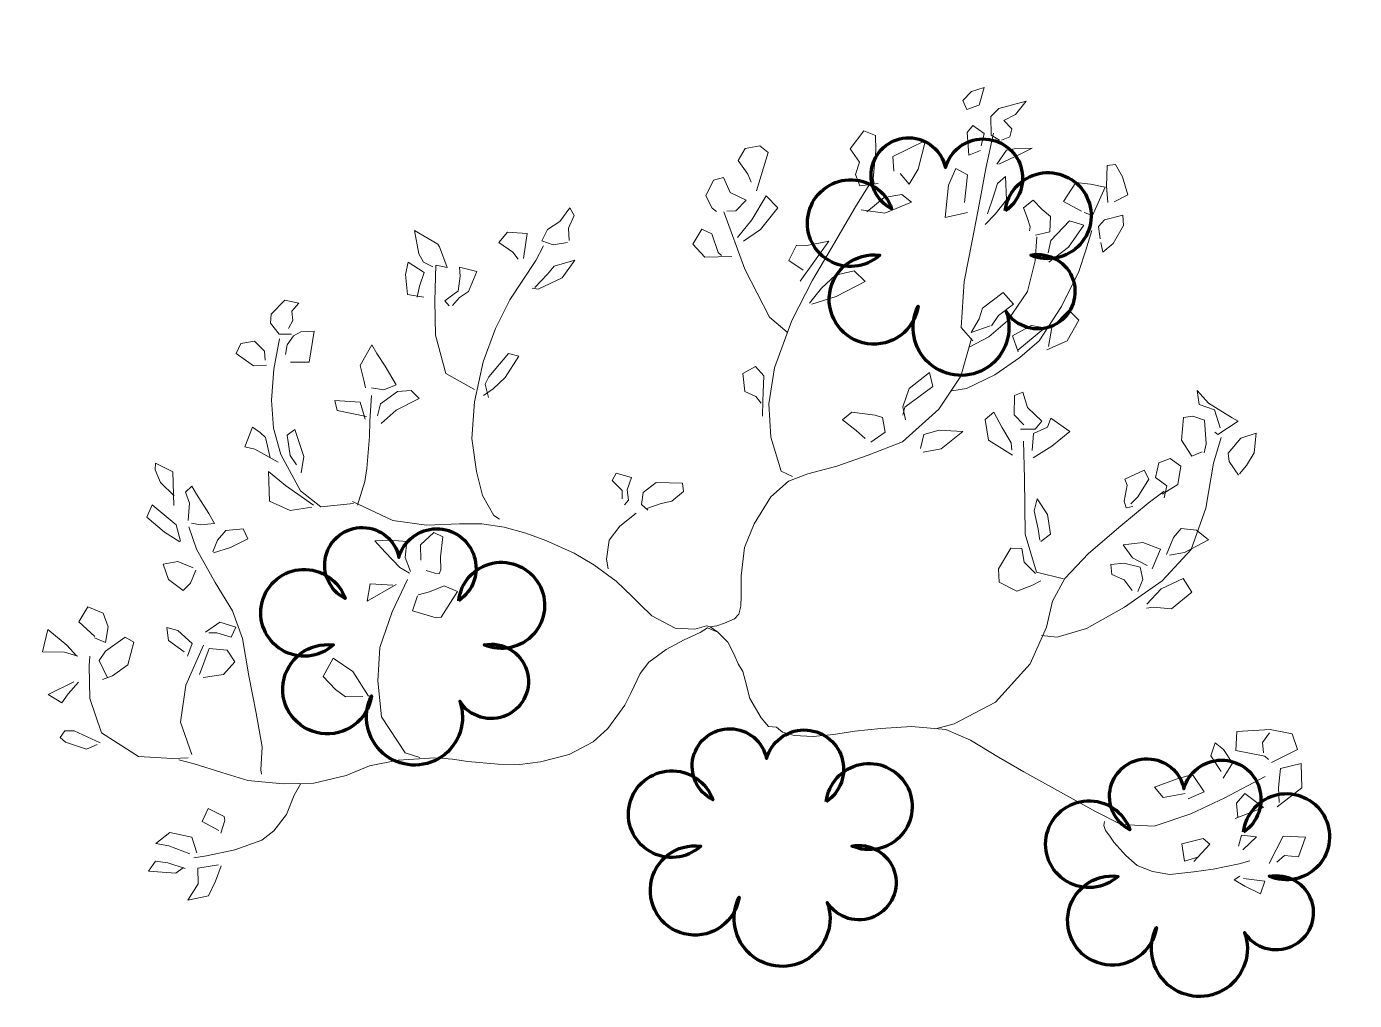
# Model space of a CAD drawing. Header units: millimetres. Extents: x 5637 to 6048, y 3385 to 3927.
# Drawn here: x 5951.039 to 5955.498, y 3814.701 to 3817.971 of the extents above; entities that cross this region are included whole.
import ezdxf

# ---------------------------------------------------------------- set-up
doc = ezdxf.new("R2010")
doc.units = ezdxf.units.MM
doc.layers.add('trees new', color=7, linetype='Continuous', lineweight=20)

# ---------------------------------------------------------------- blocks, each defined once
blk = doc.blocks.new('F1')
at = {"color": 92, "linetype": 'Continuous'}
for p, q in [((1.0966, 0.06059), (1.0816, 0.05624)), ((1.08994, 0.04796), (1.0966, 0.06059)), ((1.0816, 0.05624), (1.0771, 0.04506)), ((1.0771, 0.04506), (1.0736, 0.03326)), ((1.09077, 0.03616), (1.08994, 0.04796)), ((1.10161, 0.03657), (1.10711, 0.04113)), ((1.10711, 0.04113), (1.12744, 0.04092)), ((1.12744, 0.04092), (1.12278, 0.03326)), ((1.07577, 0.03264), (1.09077, 0.03616)), ((1.11344, 0.03388), (1.10027, 0.0372)), ((1.12278, 0.03326), (1.11344, 0.03388)), ((1.09227, 0.02498), (1.09694, 0.01339)), ((1.11361, 0.02105), (1.09761, 0.02602)), ((1.12344, 0.02001), (1.11361, 0.02105)), ((1.11361, 0.01111), (1.12344, 0.02001)), ((1.09694, 0.01339), (1.11361, 0.01111)), ((0.29578, -0.00773), (0.29845, 0.00179)), ((0.29845, 0.00179), (0.31045, -0.00297)), ((1.0756, 0.00904), (1.07327, -0.00049)), ((1.0901, 0.00117), (1.0771, 0.00717)), ((1.0861, -0.00877), (1.0901, 0.00117)), ((0.31178, -0.00877), (0.29578, -0.00773)), ((0.31045, -0.00297), (0.31878, -0.00711)), ((0.31878, -0.00711), (0.31478, -0.01022)), ((1.07327, -0.00049), (1.07393, -0.00359)), ((1.07393, -0.00359), (1.0861, -0.00877)), ((0.34979, -0.01871), (0.33879, -0.03258)), ((0.35679, -0.01871), (0.34629, -0.02243)), ((0.35946, -0.03133), (0.35679, -0.01871)), ((0.26777, -0.04251), (0.27194, -0.02761)), ((0.27194, -0.02761), (0.28261, -0.02781)), ((0.28261, -0.02781), (0.28778, -0.02243)), ((0.29361, -0.02119), (0.28444, -0.0421)), ((0.31378, -0.02989), (0.30428, -0.04044)), ((0.31562, -0.04086), (0.31712, -0.03258)), ((0.33879, -0.03258), (0.34396, -0.03651)), ((0.34396, -0.03651), (0.35946, -0.03133)), ((1.04822, -0.03692), (1.04882, -0.04024)), ((0.28444, -0.0421), (0.26777, -0.04251)), ((0.30428, -0.04044), (0.31562, -0.04086)), ((1.17962, -0.04666), (1.17212, -0.0508)), ((1.19562, -0.051), (1.17962, -0.04666)), ((0.32112, -0.05287), (0.30045, -0.0626)), ((0.32095, -0.06446), (0.31912, -0.0539)), ((0.93114, -0.05742), (0.94229, -0.06011)), ((1.16995, -0.05204), (1.18979, -0.0597)), ((1.18979, -0.0597), (1.19679, -0.05929)), ((1.19996, -0.05411), (1.19562, -0.051)), ((1.19679, -0.05929), (1.19996, -0.05411)), ((0.29044, -0.06363), (0.27311, -0.07916)), ((0.29028, -0.07813), (0.28911, -0.06715)), ((0.30045, -0.0626), (0.31512, -0.07212)), ((0.31512, -0.07212), (0.32095, -0.06446)), ((0.35696, -0.06508), (0.34546, -0.07109)), ((0.37579, -0.06487), (0.35963, -0.06902)), ((0.3828, -0.07212), (0.37579, -0.06487)), ((0.94229, -0.06011), (0.96181, -0.08558)), ((0.27311, -0.07916), (0.27477, -0.09717)), ((0.28978, -0.09241), (0.29028, -0.07813)), ((0.34546, -0.07109), (0.35512, -0.08351)), ((0.36629, -0.07957), (0.3828, -0.07212)), ((0.33212, -0.08227), (0.32595, -0.09386)), ((0.34246, -0.09842), (0.33395, -0.08724)), ((0.35512, -0.08351), (0.36629, -0.07957)), ((0.96181, -0.08558), (0.96619, -0.11229)), ((1.18896, -0.09634), (1.19612, -0.08703)), ((1.21096, -0.08558), (1.19262, -0.09634)), ((1.19612, -0.08703), (1.20046, -0.07999)), ((1.20046, -0.07999), (1.21096, -0.08558)), ((0.27477, -0.09717), (0.28978, -0.09241)), ((0.29678, -0.09655), (0.27811, -0.10732)), ((0.30211, -0.1009), (0.29928, -0.09862)), ((0.32595, -0.09386), (0.33312, -0.10359)), ((0.33979, -0.10815), (0.34246, -0.09842)), ((0.98958, -0.09862), (0.97658, -0.09987)), ((0.99742, -0.10359), (0.98958, -0.09862)), ((0.27811, -0.10732), (0.28294, -0.11871)), ((0.32395, -0.10359), (0.30211, -0.1009)), ((0.30328, -0.10318), (0.30445, -0.11084)), ((0.32412, -0.11767), (0.32395, -0.10359)), ((0.33312, -0.10359), (0.33979, -0.10815)), ((0.97258, -0.10028), (0.98542, -0.11788)), ((1.00725, -0.1127), (0.99742, -0.10359)), ((1.0966, -0.10587), (1.0816, -0.10918)), ((1.0936, -0.12782), (1.09927, -0.10794)), ((1.16412, -0.10256), (1.15312, -0.11167)), ((1.17129, -0.09945), (1.16412, -0.10256)), ((1.17479, -0.11332), (1.16795, -0.10131)), ((0.28294, -0.11871), (0.29961, -0.12098)), ((0.29961, -0.12098), (0.32412, -0.11767)), ((0.30445, -0.11084), (0.29978, -0.11829)), ((0.96619, -0.11229), (0.96659, -0.13713)), ((0.98542, -0.11788), (1.00075, -0.12678)), ((1.00075, -0.12678), (1.00725, -0.1127)), ((1.0816, -0.10918), (1.07377, -0.11912)), ((1.15312, -0.11167), (1.14978, -0.12885)), ((1.17062, -0.12057), (1.17479, -0.11332)), ((1.20096, -0.11788), (1.19079, -0.1156)), ((1.19196, -0.11581), (1.19963, -0.12305)), ((1.2173, -0.11705), (1.20096, -0.11788)), ((1.21446, -0.13382), (1.2173, -0.11705)), ((1.07377, -0.11912), (1.07994, -0.1274)), ((1.07994, -0.1274), (1.0936, -0.12782)), ((1.10927, -0.12098), (1.10644, -0.13071)), ((1.12411, -0.13175), (1.11194, -0.12409)), ((1.15662, -0.13196), (1.17062, -0.12057)), ((1.17095, -0.12719), (1.16979, -0.13879)), ((1.17946, -0.13009), (1.17095, -0.12719)), ((1.19963, -0.12305), (1.21446, -0.13382)), ((0.96659, -0.13713), (0.95902, -0.16446)), ((1.07477, -0.145), (1.07777, -0.13734)), ((1.07777, -0.13734), (1.0886, -0.13982)), ((1.10644, -0.13071), (1.11778, -0.13962)), ((1.12611, -0.14127), (1.12411, -0.13175)), ((1.14978, -0.12885), (1.15662, -0.13196)), ((1.19179, -0.14107), (1.17929, -0.13113)), ((1.08677, -0.1479), (1.07477, -0.145)), ((1.09694, -0.13982), (1.08677, -0.1479)), ((1.0886, -0.13982), (1.09444, -0.13962)), ((1.11778, -0.13962), (1.12611, -0.14127)), ((1.16979, -0.13879), (1.17412, -0.14873)), ((1.18579, -0.15266), (1.19179, -0.14107)), ((1.17412, -0.14873), (1.18579, -0.15266)), ((0.9224, -0.16281), (0.91157, -0.18268)), ((0.92607, -0.16198), (0.9224, -0.16281)), ((0.94391, -0.16612), (0.92607, -0.16198)), ((0.94107, -0.1775), (0.94391, -0.16612)), ((0.95902, -0.16446), (0.94926, -0.18931)), ((0.93224, -0.18123), (0.94057, -0.17833)), ((0.95741, -0.18496), (0.97825, -0.17109)), ((0.97825, -0.17109), (0.97691, -0.18413)), ((1.10727, -0.18537), (1.11061, -0.17543)), ((1.11061, -0.17543), (1.11578, -0.16964)), ((1.11578, -0.16964), (1.12728, -0.17709)), ((1.12728, -0.17709), (1.13195, -0.18827)), ((0.91157, -0.18268), (0.92157, -0.1862)), ((0.92157, -0.1862), (0.93224, -0.18123)), ((0.97691, -0.18413), (0.95991, -0.18413)), ((1.12111, -0.19096), (1.10944, -0.18703)), ((0.92607, -0.1951), (0.92507, -0.198)), ((0.92507, -0.198), (0.9259, -0.20773)), ((0.92924, -0.19531), (0.92607, -0.1951)), ((0.93591, -0.19676), (0.92924, -0.19531)), ((0.94758, -0.19531), (0.95208, -0.20545)), ((0.95558, -0.19779), (0.94824, -0.19407)), ((0.96725, -0.20835), (0.95558, -0.19779)), ((1.13195, -0.18827), (1.12111, -0.19096)), ((0.36479, -0.21912), (0.37913, -0.20587)), ((0.37913, -0.20587), (0.3928, -0.20608)), ((0.39763, -0.20794), (0.3878, -0.22015)), ((0.3928, -0.20608), (0.3978, -0.20504)), ((0.9259, -0.20773), (0.92507, -0.22264)), ((0.94141, -0.2156), (0.94024, -0.20421)), ((0.95208, -0.20545), (0.95174, -0.21746)), ((1.08277, -0.20421), (1.0701, -0.21146)), ((1.0951, -0.19924), (1.08277, -0.20421)), ((1.09277, -0.20897), (1.09561, -0.20007)), ((1.12028, -0.20628), (1.12428, -0.21829)), ((1.13261, -0.21208), (1.12061, -0.20566)), ((0.40497, -0.21705), (0.40197, -0.22616)), ((0.4158, -0.22492), (0.4093, -0.21746)), ((0.47782, -0.22015), (0.48432, -0.21622)), ((0.48432, -0.21622), (0.49499, -0.21125)), ((0.49499, -0.21125), (0.50865, -0.21705)), ((0.50865, -0.21705), (0.50982, -0.22678)), ((0.93207, -0.22554), (0.94141, -0.2156)), ((0.95174, -0.21746), (0.96408, -0.21767)), ((0.96408, -0.21767), (0.97558, -0.21643)), ((0.97558, -0.21643), (0.96725, -0.20835)), ((1.0701, -0.21146), (1.07427, -0.21871)), ((1.07427, -0.21871), (1.08694, -0.21643)), ((1.08694, -0.21643), (1.09277, -0.20897)), ((1.14645, -0.22243), (1.13261, -0.21208)), ((0.37196, -0.22906), (0.36479, -0.21912)), ((0.3878, -0.22015), (0.37196, -0.22906)), ((0.40197, -0.22616), (0.40447, -0.23527)), ((0.4253, -0.22823), (0.4158, -0.22492)), ((0.49115, -0.23299), (0.48198, -0.22533)), ((0.50982, -0.22678), (0.50165, -0.24293)), ((0.92507, -0.22264), (0.93207, -0.22554)), ((1.10627, -0.21953), (1.09577, -0.22119)), ((1.09577, -0.22119), (1.10044, -0.22823)), ((1.11294, -0.22015), (1.10627, -0.21953)), ((1.11544, -0.23506), (1.11561, -0.22202)), ((1.12428, -0.21829), (1.14311, -0.23196)), ((1.14311, -0.23196), (1.14645, -0.22243)), ((0.39547, -0.23465), (0.39013, -0.24976)), ((0.41064, -0.24189), (0.3993, -0.23693)), ((0.40447, -0.23527), (0.4168, -0.23734)), ((0.4168, -0.23734), (0.42631, -0.23568)), ((0.42631, -0.23568), (0.4253, -0.22823)), ((0.49348, -0.24314), (0.49115, -0.23299)), ((1.02409, -0.23817), (1.04009, -0.23465)), ((1.04009, -0.23465), (1.0561, -0.24065)), ((1.10044, -0.22823), (1.11061, -0.2421)), ((1.11894, -0.24293), (1.11544, -0.23506)), ((1.12711, -0.23258), (1.12945, -0.25763)), ((0.38313, -0.24562), (0.37213, -0.24831)), ((0.38113, -0.25908), (0.38546, -0.24603)), ((0.4183, -0.251), (0.41064, -0.24189)), ((0.50165, -0.24293), (0.49348, -0.24314)), ((0.88396, -0.23879), (0.88814, -0.24127)), ((1.01756, -0.23879), (1.03348, -0.24976)), ((1.0561, -0.24065), (1.05826, -0.2626)), ((1.11061, -0.2421), (1.11461, -0.24769)), ((1.11461, -0.24769), (1.11894, -0.24293)), ((1.13811, -0.24893), (1.12728, -0.23962)), ((0.37213, -0.24831), (0.35496, -0.25908)), ((0.39013, -0.24976), (0.40363, -0.25369)), ((0.40363, -0.25369), (0.4183, -0.251)), ((0.47965, -0.24935), (0.47298, -0.25514)), ((0.47298, -0.25514), (0.47598, -0.26984)), ((0.48232, -0.25846), (0.48048, -0.25038)), ((0.76437, -0.25846), (0.77471, -0.25411)), ((0.77387, -0.25287), (0.77887, -0.2568)), ((0.77887, -0.2568), (0.77821, -0.26591)), ((0.79154, -0.25556), (0.78871, -0.25929)), ((1.05826, -0.2626), (1.04493, -0.25307)), ((1.14261, -0.25825), (1.13811, -0.24893)), ((0.35496, -0.25908), (0.36429, -0.2655)), ((0.36429, -0.2655), (0.37596, -0.26612)), ((0.37596, -0.26612), (0.38113, -0.25908)), ((0.48632, -0.27191), (0.48232, -0.25846)), ((0.74837, -0.2686), (0.75637, -0.26073)), ((0.75637, -0.26073), (0.76437, -0.25846)), ((0.77821, -0.26591), (0.76904, -0.27378)), ((0.79038, -0.26695), (0.78771, -0.27647)), ((0.78871, -0.25929), (0.79038, -0.26695)), ((0.79388, -0.26612), (0.79355, -0.26011)), ((0.80188, -0.27316), (0.79388, -0.26612)), ((1.12945, -0.25763), (1.14278, -0.26322)), ((1.14278, -0.26322), (1.14261, -0.25825)), ((0.47598, -0.26984), (0.48448, -0.28102)), ((0.48448, -0.28102), (0.48632, -0.27191)), ((0.74937, -0.27461), (0.74837, -0.2686)), ((0.76904, -0.27378), (0.74937, -0.27461)), ((0.78771, -0.27647), (0.79938, -0.27895)), ((0.79938, -0.27895), (0.80188, -0.27316)), ((1.03259, -0.27564), (1.04076, -0.2951)), ((1.04293, -0.27564), (1.03759, -0.26902)), ((1.04626, -0.29055), (1.04293, -0.27564)), ((1.05143, -0.27005), (1.0696, -0.27854)), ((1.0621, -0.28765), (1.0576, -0.27274)), ((0.40963, -0.28744), (0.41464, -0.28185)), ((0.41297, -0.27999), (0.41797, -0.27875)), ((0.41797, -0.27875), (0.4198, -0.28351)), ((0.4198, -0.28351), (0.4183, -0.29572)), ((1.0696, -0.27854), (1.0771, -0.27978)), ((1.0771, -0.27978), (1.07243, -0.29469)), ((0.3918, -0.29055), (0.38063, -0.29862)), ((0.3888, -0.29697), (0.39013, -0.28806)), ((0.39747, -0.30276), (0.3888, -0.29697)), ((0.40247, -0.30111), (0.40963, -0.28744)), ((0.4183, -0.29572), (0.4203, -0.29986)), ((1.04076, -0.2951), (1.04626, -0.29055)), ((1.06627, -0.29117), (1.0621, -0.28765)), ((1.07243, -0.29469), (1.06627, -0.29117)), ((0.38063, -0.29862), (0.3793, -0.31249)), ((0.3958, -0.31374), (0.39747, -0.30276)), ((0.4063, -0.30753), (0.40247, -0.30111)), ((0.4203, -0.29986), (0.4063, -0.30753)), ((0.97675, -0.30401), (0.96625, -0.31456)), ((0.98892, -0.30649), (0.99342, -0.31891)), ((0.32545, -0.32616), (0.33045, -0.31622)), ((0.33045, -0.31622), (0.33512, -0.3096)), ((0.33595, -0.30856), (0.34362, -0.31829)), ((0.3793, -0.31249), (0.38763, -0.31767)), ((0.38763, -0.31767), (0.3958, -0.31374)), ((0.48965, -0.31125), (0.47631, -0.32078)), ((0.49048, -0.32926), (0.49082, -0.31664)), ((0.50515, -0.31208), (0.52382, -0.32202)), ((0.50665, -0.32119), (0.50599, -0.31581)), ((0.55866, -0.31332), (0.54333, -0.3274)), ((0.57183, -0.31001), (0.55866, -0.31332)), ((0.57217, -0.32305), (0.574, -0.31249)), ((0.61117, -0.31477), (0.60117, -0.32285)), ((0.96625, -0.31456), (0.94974, -0.3245)), ((0.97825, -0.31871), (0.97992, -0.30939)), ((1.01025, -0.31146), (0.98792, -0.30835)), ((1.01242, -0.31871), (1.01025, -0.31146)), ((0.32478, -0.34086), (0.32545, -0.32616)), ((0.34479, -0.3245), (0.33595, -0.3363)), ((0.34362, -0.31829), (0.34479, -0.3245)), ((0.36163, -0.3303), (0.36263, -0.32347)), ((0.36413, -0.3243), (0.37146, -0.32057)), ((0.37146, -0.32057), (0.37996, -0.33175)), ((0.47631, -0.32078), (0.46365, -0.33278)), ((0.51449, -0.33258), (0.50665, -0.32119)), ((0.52382, -0.32202), (0.52733, -0.33734)), ((0.561, -0.32719), (0.57217, -0.32305)), ((0.60117, -0.32285), (0.60384, -0.33361)), ((0.62284, -0.32264), (0.61568, -0.31726)), ((0.63351, -0.32989), (0.62284, -0.32264)), ((0.94974, -0.3245), (0.95608, -0.33009)), ((0.96625, -0.32864), (0.97825, -0.31871)), ((0.99342, -0.31891), (1.01242, -0.31871)), ((0.33595, -0.3363), (0.32478, -0.34086)), ((0.36396, -0.3479), (0.36163, -0.3303)), ((0.37996, -0.33175), (0.37963, -0.34893)), ((0.46365, -0.33278), (0.47848, -0.34169)), ((0.47848, -0.34169), (0.48048, -0.33465)), ((0.48048, -0.33465), (0.49048, -0.32926)), ((0.48948, -0.33278), (0.48498, -0.339)), ((0.50049, -0.33196), (0.48948, -0.33278)), ((0.50582, -0.34231), (0.49815, -0.33527)), ((0.52132, -0.34334), (0.51449, -0.33258)), ((0.54333, -0.3274), (0.561, -0.32719)), ((0.58667, -0.33299), (0.58917, -0.34252)), ((0.58767, -0.34252), (0.58884, -0.33651)), ((0.60384, -0.33361), (0.60951, -0.33506)), ((0.60951, -0.33506), (0.62684, -0.3361)), ((0.62684, -0.3361), (0.63351, -0.32989)), ((0.69319, -0.32864), (0.69386, -0.34003)), ((0.88673, -0.34438), (0.89523, -0.33548)), ((0.89523, -0.33548), (0.90207, -0.32989)), ((0.89807, -0.32885), (0.9014, -0.33837)), ((0.95608, -0.33009), (0.96625, -0.32864)), ((0.97658, -0.32926), (0.96758, -0.33361)), ((0.96758, -0.33361), (0.97675, -0.34686)), ((0.98575, -0.33009), (0.97658, -0.32926)), ((0.99192, -0.33548), (0.99008, -0.32968)), ((0.99542, -0.34604), (0.99192, -0.33548)), ((0.35329, -0.33796), (0.33879, -0.34893)), ((0.35712, -0.35597), (0.35179, -0.34293)), ((0.35562, -0.33941), (0.35329, -0.33796)), ((0.48498, -0.339), (0.49632, -0.34831)), ((0.50665, -0.35659), (0.50582, -0.34231)), ((0.52733, -0.33734), (0.52132, -0.34334)), ((0.568, -0.35929), (0.58767, -0.34252)), ((0.58917, -0.34252), (0.58534, -0.35659)), ((0.69386, -0.34003), (0.69419, -0.35866)), ((0.69919, -0.34293), (0.69486, -0.33817)), ((0.70753, -0.34604), (0.69919, -0.34293)), ((0.71003, -0.35929), (0.70753, -0.34604)), ((0.87773, -0.36094), (0.88673, -0.34438)), ((0.8989, -0.34417), (0.8854, -0.3626)), ((0.9014, -0.33837), (0.8989, -0.34417)), ((0.98758, -0.36218), (0.99542, -0.34604)), ((1.03343, -0.34604), (1.03126, -0.36943)), ((1.04726, -0.345), (1.03343, -0.34604)), ((1.0651, -0.34169), (1.0746, -0.34044)), ((1.06727, -0.35204), (1.06627, -0.34521)), ((1.0746, -0.34044), (1.08827, -0.34873)), ((0.33879, -0.34893), (0.34346, -0.351)), ((0.34346, -0.351), (0.36179, -0.36073)), ((0.36863, -0.35929), (0.35712, -0.35597)), ((0.37296, -0.35018), (0.36396, -0.3479)), ((0.37963, -0.34893), (0.37296, -0.35018)), ((0.49632, -0.34831), (0.50065, -0.35949)), ((0.50065, -0.35949), (0.50665, -0.35659)), ((0.58534, -0.35659), (0.571, -0.36943)), ((0.97675, -0.34686), (0.98342, -0.35597)), ((0.98342, -0.35597), (0.98758, -0.36218)), ((1.05076, -0.35784), (1.05143, -0.35059)), ((1.0751, -0.35887), (1.06727, -0.35204)), ((1.08527, -0.35639), (1.0751, -0.35887)), ((1.08827, -0.34873), (1.08527, -0.35639)), ((0.36179, -0.36073), (0.37079, -0.36964)), ((0.37079, -0.36964), (0.36863, -0.35929)), ((0.571, -0.36943), (0.568, -0.35929)), ((0.69419, -0.35866), (0.70086, -0.36529)), ((0.70086, -0.36529), (0.71003, -0.35929)), ((0.8854, -0.3626), (0.87773, -0.36094)), ((1.04109, -0.36819), (1.04643, -0.36488)), ((1.04643, -0.36488), (1.05076, -0.35784)), ((1.04793, -0.36591), (1.0571, -0.36529)), ((1.0571, -0.36529), (1.0641, -0.37316)), ((1.03126, -0.36943), (1.04109, -0.36819)), ((1.04776, -0.37626), (1.05043, -0.37005)), ((1.04893, -0.38309), (1.04776, -0.37626)), ((1.0641, -0.37316), (1.0641, -0.37978)), ((1.04409, -0.38951), (1.04893, -0.38309)), ((1.0641, -0.37978), (1.0546, -0.39096)), ((0.48482, -0.39241), (0.47015, -0.40007)), ((0.48232, -0.40918), (0.48382, -0.3949)), ((0.50632, -0.39055), (0.48748, -0.40856)), ((0.51116, -0.4009), (0.50615, -0.38931)), ((0.92474, -0.40173), (0.92957, -0.39552)), ((0.93207, -0.3951), (0.93541, -0.39862)), ((1.0546, -0.39096), (1.04409, -0.38951)), ((0.47015, -0.40007), (0.46248, -0.41601)), ((0.49782, -0.4096), (0.51116, -0.4009)), ((0.52833, -0.40732), (0.54199, -0.40152)), ((0.54199, -0.40152), (0.53683, -0.41187)), ((0.9184, -0.4067), (0.92474, -0.40173)), ((0.9279, -0.40504), (0.92607, -0.40628)), ((0.93541, -0.39862), (0.9279, -0.40504)), ((0.95141, -0.40028), (0.96358, -0.40131)), ((0.95524, -0.40815), (0.95641, -0.39987)), ((0.96358, -0.40131), (0.96625, -0.41622)), ((0.46248, -0.41601), (0.47048, -0.42305)), ((0.47048, -0.42305), (0.48232, -0.40918)), ((0.48748, -0.40856), (0.49782, -0.4096)), ((0.51199, -0.42471), (0.52249, -0.41539)), ((0.52249, -0.41539), (0.52733, -0.40732)), ((0.53683, -0.41187), (0.53483, -0.42015)), ((0.66219, -0.41436), (0.64435, -0.4214)), ((0.65568, -0.42699), (0.66385, -0.41498)), ((0.84922, -0.4216), (0.86656, -0.41187)), ((0.86906, -0.41291), (0.86039, -0.42347)), ((0.86656, -0.41187), (0.87106, -0.41229)), ((0.91307, -0.42202), (0.9184, -0.4067)), ((0.92607, -0.40628), (0.9254, -0.41767)), ((0.95224, -0.4185), (0.95524, -0.40815)), ((0.52016, -0.43278), (0.51199, -0.42471)), ((0.53483, -0.42015), (0.52016, -0.43278)), ((0.64435, -0.4214), (0.62351, -0.43403)), ((0.84072, -0.43527), (0.84922, -0.4216)), ((0.86039, -0.42347), (0.85589, -0.42989)), ((0.9264, -0.4243), (0.91307, -0.42202)), ((0.9254, -0.41767), (0.9264, -0.4243)), ((0.93541, -0.42347), (0.94224, -0.43837)), ((0.94374, -0.42471), (0.93541, -0.42347)), ((0.95324, -0.42616), (0.94607, -0.42326)), ((0.96475, -0.42533), (0.95224, -0.4185)), ((0.96625, -0.41622), (0.96475, -0.42533)), ((0.62351, -0.43403), (0.63218, -0.44148)), ((0.64602, -0.43713), (0.65568, -0.42699)), ((0.67185, -0.43092), (0.65252, -0.46218)), ((0.85589, -0.42989), (0.84072, -0.43527)), ((0.87906, -0.43403), (0.87773, -0.45287)), ((0.88723, -0.43817), (0.88306, -0.4332)), ((0.95724, -0.43216), (0.95324, -0.42616)), ((0.96174, -0.44935), (0.95724, -0.43216)), ((0.63218, -0.44148), (0.64602, -0.43713)), ((0.68152, -0.44583), (0.67035, -0.43941)), ((0.67652, -0.45763), (0.68152, -0.44583)), ((0.72403, -0.44583), (0.74404, -0.44396)), ((0.74404, -0.44396), (0.7537, -0.45307)), ((0.84705, -0.4481), (0.85756, -0.44562)), ((0.85756, -0.44562), (0.86639, -0.4481)), ((0.89823, -0.44459), (0.88723, -0.43817)), ((0.89223, -0.45287), (0.89823, -0.44459)), ((0.94224, -0.43837), (0.94357, -0.44024)), ((0.94357, -0.44024), (0.96174, -0.44935)), ((0.73437, -0.44831), (0.73187, -0.44604)), ((0.74003, -0.46177), (0.73437, -0.44831)), ((0.7537, -0.45307), (0.74787, -0.46488)), ((0.84722, -0.45887), (0.84606, -0.44976)), ((0.86639, -0.4481), (0.86273, -0.4568)), ((0.87773, -0.45287), (0.89223, -0.45287)), ((0.48782, -0.45763), (0.47381, -0.46984)), ((0.48748, -0.47399), (0.48865, -0.46446)), ((0.65252, -0.46218), (0.66869, -0.45784)), ((0.66869, -0.45784), (0.67652, -0.45763)), ((0.7162, -0.45804), (0.70403, -0.46757)), ((0.71103, -0.47419), (0.7207, -0.46032)), ((0.74787, -0.46488), (0.74003, -0.46177)), ((0.84355, -0.4686), (0.84722, -0.45887)), ((0.85389, -0.46322), (0.84705, -0.47399)), ((0.86273, -0.4568), (0.85389, -0.46322)), ((0.44081, -0.47481), (0.43414, -0.48868)), ((0.44798, -0.46777), (0.44081, -0.47481)), ((0.45014, -0.47481), (0.44798, -0.46777)), ((0.47381, -0.46984), (0.46365, -0.48703)), ((0.47448, -0.48951), (0.48748, -0.47399)), ((0.70403, -0.46757), (0.69219, -0.48454)), ((0.70153, -0.49283), (0.71103, -0.47419)), ((0.84705, -0.47399), (0.84355, -0.4686)), ((0.45248, -0.48661), (0.45081, -0.47771)), ((0.49899, -0.47709), (0.48848, -0.4804)), ((0.48848, -0.4804), (0.48882, -0.49179)), ((0.50349, -0.4831), (0.50382, -0.47999)), ((0.50615, -0.48993), (0.50349, -0.4831)), ((0.53699, -0.48247), (0.53016, -0.49076)), ((0.69219, -0.48454), (0.70153, -0.49283)), ((0.72336, -0.4802), (0.7162, -0.48848)), ((0.7302, -0.47937), (0.72336, -0.4802)), ((0.7412, -0.48082), (0.73787, -0.47854)), ((0.74637, -0.48972), (0.7412, -0.48082)), ((0.43414, -0.48868), (0.43497, -0.49635)), ((0.43497, -0.49635), (0.44848, -0.492)), ((0.44848, -0.492), (0.45248, -0.48661)), ((0.45764, -0.49448), (0.44964, -0.51622)), ((0.46398, -0.49635), (0.45764, -0.49448)), ((0.46365, -0.48703), (0.47448, -0.48951)), ((0.48882, -0.49179), (0.49549, -0.49655)), ((0.50932, -0.49676), (0.50615, -0.48993)), ((0.53016, -0.49076), (0.52249, -0.50194)), ((0.53249, -0.50318), (0.53583, -0.49055)), ((0.55083, -0.49055), (0.56733, -0.48579)), ((0.56733, -0.48579), (0.56633, -0.51001)), ((0.61234, -0.48599), (0.59317, -0.49552)), ((0.63018, -0.48724), (0.61234, -0.48599)), ((0.61368, -0.49759), (0.62584, -0.48599)), ((0.7162, -0.48848), (0.72853, -0.49345)), ((0.72853, -0.49345), (0.7342, -0.50421)), ((0.74153, -0.50194), (0.74637, -0.48972)), ((0.44864, -0.51705), (0.44681, -0.50504)), ((0.47982, -0.50359), (0.46598, -0.49738)), ((0.47181, -0.51829), (0.47982, -0.50359)), ((0.49549, -0.49655), (0.50265, -0.50297)), ((0.50265, -0.50297), (0.50932, -0.49676)), ((0.52249, -0.50194), (0.52432, -0.51912)), ((0.52999, -0.51374), (0.53249, -0.50318)), ((0.55283, -0.5185), (0.55366, -0.4978)), ((0.59317, -0.49552), (0.60067, -0.50069)), ((0.60067, -0.50069), (0.61368, -0.49759)), ((0.61884, -0.50753), (0.63235, -0.50504)), ((0.63235, -0.50504), (0.63618, -0.51311)), ((0.70903, -0.49614), (0.70236, -0.52512)), ((0.71636, -0.50794), (0.71353, -0.50214)), ((0.7342, -0.50421), (0.74153, -0.50194)), ((0.44214, -0.50587), (0.43231, -0.51187)), ((0.43231, -0.51187), (0.43714, -0.52492)), ((0.52432, -0.51912), (0.52999, -0.51374)), ((0.56633, -0.51001), (0.56166, -0.52264)), ((0.58984, -0.52036), (0.59567, -0.50877)), ((0.59567, -0.50877), (0.60284, -0.51622)), ((0.62268, -0.51105), (0.62168, -0.50732)), ((0.62218, -0.53196), (0.62268, -0.51105)), ((0.63618, -0.51311), (0.63368, -0.52264)), ((0.7242, -0.51767), (0.71636, -0.50794)), ((0.43714, -0.52492), (0.44298, -0.53361)), ((0.44931, -0.53258), (0.44864, -0.51705)), ((0.44964, -0.51622), (0.46065, -0.51788)), ((0.46065, -0.51788), (0.47181, -0.51829)), ((0.56166, -0.52264), (0.55283, -0.5185)), ((0.58567, -0.5421), (0.58984, -0.52036)), ((0.60767, -0.51767), (0.60934, -0.52844)), ((0.63368, -0.52264), (0.64151, -0.53196)), ((0.70236, -0.52512), (0.70869, -0.52968)), ((0.7197, -0.52699), (0.7242, -0.51767)), ((0.44298, -0.53361), (0.44931, -0.53258)), ((0.52999, -0.52802), (0.51449, -0.53651)), ((0.52499, -0.53879), (0.53133, -0.52802)), ((0.55266, -0.5332), (0.54433, -0.53734)), ((0.55516, -0.55017), (0.55266, -0.5332)), ((0.60934, -0.52844), (0.58567, -0.5421)), ((0.62318, -0.54334), (0.62218, -0.53196)), ((0.64151, -0.53196), (0.63201, -0.54603)), ((0.70869, -0.52968), (0.7197, -0.52699)), ((0.51449, -0.53651), (0.50582, -0.54169)), ((0.50582, -0.54169), (0.51916, -0.54024)), ((0.51916, -0.54024), (0.52499, -0.53879)), ((0.544, -0.54086), (0.54233, -0.55017)), ((0.63201, -0.54603), (0.62318, -0.54334)), ((0.52316, -0.54893), (0.52216, -0.55494)), ((0.52916, -0.54603), (0.52316, -0.54893)), ((0.53716, -0.54935), (0.53066, -0.54603)), ((0.53833, -0.56322), (0.53716, -0.54935)), ((0.54233, -0.55017), (0.55116, -0.55556)), ((0.55116, -0.55556), (0.55516, -0.55017)), ((0.52833, -0.56094), (0.52016, -0.56591)), ((0.52216, -0.55494), (0.52833, -0.56094)), ((0.53266, -0.56964), (0.53833, -0.56322)), ((0.52016, -0.56591), (0.51266, -0.57647)), ((0.51266, -0.57647), (0.53266, -0.56964)), ((0.54766, -0.57109), (0.54466, -0.58454)), ((0.5565, -0.56715), (0.54783, -0.57088)), ((0.55383, -0.58082), (0.56, -0.57378)), ((0.56, -0.57378), (0.5565, -0.56715)), ((0.54466, -0.58454), (0.55383, -0.58082))]:
    blk.add_line(p, q, dxfattribs=at)
at = {"color": 33, "linetype": 'Continuous'}
for p, q in [((1.04882, -0.04024), (1.04921, -0.05742)), ((1.04921, -0.05742), (1.05519, -0.08206)), ((1.05519, -0.08206), (1.06255, -0.10939)), ((0.54866, -0.10463), (0.53512, -0.10918)), ((0.53512, -0.10918), (0.50526, -0.1274)), ((1.06255, -0.10939), (1.06912, -0.13692)), ((0.50526, -0.1274), (0.48156, -0.15763)), ((1.06912, -0.13692), (1.07808, -0.15701)), ((0.48156, -0.15763), (0.47121, -0.18579)), ((1.07808, -0.15701), (1.09242, -0.1773)), ((1.09242, -0.1773), (1.10795, -0.20111)), ((0.44135, -0.18682), (0.41407, -0.20463)), ((0.46285, -0.17895), (0.44135, -0.18682)), ((0.4746, -0.17937), (0.46285, -0.17895)), ((0.47121, -0.18579), (0.46803, -0.20545)), ((0.41407, -0.20463), (0.38739, -0.22616)), ((0.46803, -0.20545), (0.45986, -0.22305)), ((0.80038, -0.20711), (0.80205, -0.21436)), ((1.10795, -0.20111), (1.11472, -0.21746)), ((0.80205, -0.21436), (0.80121, -0.22864)), ((0.38739, -0.22616), (0.36728, -0.251)), ((0.45986, -0.22305), (0.44354, -0.24272)), ((0.80121, -0.22864), (0.79388, -0.23962)), ((0.44354, -0.24272), (0.42104, -0.26508)), ((0.79388, -0.23962), (0.78238, -0.25018)), ((0.88814, -0.24127), (0.89769, -0.25556)), ((0.99327, -0.24314), (1.01756, -0.23879)), ((1.04493, -0.25307), (1.02292, -0.23982)), ((0.36728, -0.251), (0.35852, -0.28247)), ((0.89769, -0.25556), (0.90327, -0.27295)), ((1.03348, -0.24976), (1.05001, -0.27585)), ((0.42104, -0.26508), (0.40172, -0.2833)), ((1.03393, -0.26322), (1.03259, -0.27564)), ((0.90327, -0.27295), (0.90845, -0.29738)), ((1.05001, -0.27585), (1.05678, -0.2951)), ((0.35852, -0.28247), (0.35513, -0.31622)), ((0.40172, -0.2833), (0.39038, -0.29303)), ((0.66773, -0.28516), (0.67649, -0.28868)), ((0.67649, -0.28868), (0.68585, -0.31332)), ((1.05678, -0.2951), (1.05957, -0.31581)), ((0.90845, -0.29738), (0.90825, -0.32492)), ((0.35513, -0.31622), (0.35075, -0.33568)), ((0.68585, -0.31332), (0.68903, -0.33817)), ((1.05957, -0.31581), (1.05937, -0.339)), ((0.90825, -0.32492), (0.90387, -0.35514)), ((0.68903, -0.33817), (0.68664, -0.36529)), ((1.05937, -0.339), (1.05678, -0.36198)), ((0.90387, -0.35514), (0.8963, -0.3804)), ((0.54269, -0.35949), (0.52238, -0.37109)), ((0.55364, -0.35701), (0.54269, -0.35949)), ((0.68664, -0.36529), (0.67609, -0.40131)), ((0.52238, -0.37109), (0.50466, -0.38517)), ((0.50466, -0.38517), (0.49092, -0.39862)), ((0.8963, -0.3804), (0.88714, -0.40256)), ((0.5403, -0.39531), (0.54986, -0.40463)), ((0.49092, -0.39862), (0.47619, -0.42533)), ((0.54986, -0.40463), (0.54986, -0.439)), ((0.67609, -0.40131), (0.66275, -0.43237)), ((0.88714, -0.40256), (0.86982, -0.4332)), ((0.47619, -0.42533), (0.46504, -0.45225)), ((0.66275, -0.43237), (0.65061, -0.4568)), ((0.86982, -0.4332), (0.86484, -0.44438)), ((0.54986, -0.439), (0.54588, -0.46964)), ((0.46504, -0.45225), (0.46086, -0.4684)), ((0.65061, -0.4568), (0.63448, -0.4891)), ((0.46086, -0.4684), (0.45727, -0.4833)), ((0.54588, -0.46964), (0.54249, -0.49842)), ((0.63448, -0.4891), (0.62552, -0.50608)), ((0.54249, -0.49842), (0.5395, -0.5243)), ((0.5395, -0.5243), (0.53552, -0.5508))]:
    blk.add_line(p, q, dxfattribs=at)
for points in [[(1.01855, -0.03154), (1.02293, -0.02285), (1.02751, -0.00815), (1.03607, 0.00469), (1.04463, 0.01214), (1.06415, 0.02063), (1.08505, 0.02664), (1.09441, 0.02871)], [(0.41825, -0.04417), (0.41845, -0.04107), (0.41706, -0.03755), (0.41347, -0.03341), (0.41029, -0.02926), (0.40073, -0.01995), (0.39177, -0.01311), (0.38002, -0.00918), (0.36688, -0.00794), (0.34916, -0.01105), (0.33502, -0.01415), (0.31571, -0.01933), (0.30795, -0.02202)], [(0.72348, -0.16819), (0.72885, -0.16446), (0.7402, -0.15825), (0.75314, -0.14997), (0.76549, -0.13982), (0.77126, -0.13092), (0.77704, -0.11643), (0.78122, -0.10649), (0.79257, -0.08827), (0.80292, -0.07771), (0.82004, -0.06715), (0.84115, -0.06011), (0.85648, -0.05701), (0.87261, -0.05639), (0.89511, -0.0568), (0.90685, -0.05763), (0.91999, -0.05784), (0.94727, -0.05411), (0.96818, -0.04852), (0.9851, -0.04024), (1.0088, -0.03278), (1.03149, -0.03092), (1.05797, -0.03154), (1.07789, -0.0361), (1.09879, -0.04127), (1.11054, -0.04334)], [(0.72348, -0.16819), (0.72169, -0.16757), (0.71551, -0.1655), (0.70755, -0.15866), (0.70257, -0.15018), (0.69879, -0.14293), (0.69501, -0.13755), (0.69282, -0.13113), (0.68844, -0.11788), (0.67908, -0.10401), (0.6731, -0.098), (0.66713, -0.09779), (0.66255, -0.09448), (0.65359, -0.09262), (0.63946, -0.09282), (0.62432, -0.09531), (0.60859, -0.09883), (0.58948, -0.10214), (0.56678, -0.10504), (0.5411, -0.10463), (0.52198, -0.09779), (0.50028, -0.08661), (0.48077, -0.07709), (0.4525, -0.06384), (0.42542, -0.05121), (0.40571, -0.04272), (0.38102, -0.04314), (0.35434, -0.05411), (0.32985, -0.06777), (0.30078, -0.08579)], [(1.10118, -0.04811), (1.11114, -0.0715), (1.10914, -0.09945), (1.09799, -0.13009)], [(1.10357, -0.04541), (1.11532, -0.04417), (1.1406, -0.04396), (1.16947, -0.0597), (1.17983, -0.08475), (1.18202, -0.10897), (1.18202, -0.11622)], [(0.71551, -0.1655), (0.72169, -0.16922), (0.71671, -0.17026), (0.71113, -0.17274), (0.70397, -0.17647), (0.70078, -0.17999), (0.69978, -0.1862), (0.69998, -0.19324), (0.70118, -0.20877), (0.69998, -0.22989), (0.69401, -0.24811), (0.68306, -0.26902), (0.67071, -0.28164), (0.65658, -0.28786), (0.63547, -0.2951), (0.61258, -0.30483), (0.58769, -0.31664), (0.5622, -0.34272), (0.54767, -0.36839), (0.5415, -0.39697)], [(0.72169, -0.16922), (0.72447, -0.16984), (0.73284, -0.16674), (0.74757, -0.16653), (0.76569, -0.1744), (0.77505, -0.18247), (0.78122, -0.18786), (0.79396, -0.19842), (0.81128, -0.2096), (0.82661, -0.21726), (0.84832, -0.22512), (0.86365, -0.22968), (0.87997, -0.23299), (0.8967, -0.23444), (0.91342, -0.2332), (0.93791, -0.23051), (0.9632, -0.23237), (0.99426, -0.24459)], [(0.46106, -0.22264), (0.48137, -0.22616), (0.49172, -0.25411), (0.4951, -0.29531), (0.49769, -0.32326)], [(0.99028, -0.2421), (0.9859, -0.26011), (0.9851, -0.26984), (0.9847, -0.29365), (0.9853, -0.30504), (0.9853, -0.3243)], [(0.90904, -0.33403), (0.93114, -0.34438), (0.9407, -0.37254), (0.94289, -0.398), (0.94409, -0.4245)], [(0.54289, -0.39034), (0.52875, -0.39904), (0.51561, -0.41187), (0.50227, -0.43465), (0.49809, -0.45804), (0.49809, -0.47585)], [(0.67908, -0.39241), (0.69301, -0.40276), (0.71372, -0.43713), (0.73224, -0.47875)]]:
    blk.add_lwpolyline(points, dxfattribs=at)
blk = doc.blocks.new('655')
at = {"layer": 'trees new', "color": 4, "lineweight": 100, "elevation": -16587.326}
blk.add_lwpolyline([(2661.75, 4752.038, -3.050591), (2662.092, 4751.445, -1.895868), (2661.762, 4750.688, -1.508048), (2660.578, 4750.758, -2.38335), (2660.065, 4751.443, -3.314684), (2660.224, 4752.067, -1.587341), (2660.946, 4752.62, -1.429778)], format="xyb", close=True, dxfattribs=at)
at = {"layer": 'trees new', "color": 4, "lineweight": 100}
for points in [[(2654.409, 4746.804, -3.050591), (2654.752, 4746.211, -1.895868), (2654.422, 4745.455, -1.508048), (2653.238, 4745.524, -2.38335), (2652.725, 4746.209, -3.314684), (2652.884, 4746.834, -1.587341), (2653.606, 4747.386, -1.429778)], [(2659.346, 4744.102, -3.050591), (2659.689, 4743.509, -1.895868), (2659.359, 4742.752, -1.508048), (2658.175, 4742.822, -2.38335), (2657.662, 4743.507, -3.314684), (2657.82, 4744.131, -1.587341), (2658.543, 4744.684, -1.429778)], [(2664.951, 4743.697, -3.050591), (2665.294, 4743.104, -1.895868), (2664.964, 4742.348, -1.508048), (2663.78, 4742.417, -2.38335), (2663.267, 4743.102, -3.314684), (2663.425, 4743.727, -1.587341), (2664.148, 4744.279, -1.429778)]]:
    blk.add_lwpolyline(points, format="xyb", close=True, dxfattribs=at)
at = {"layer": 'trees new', "color": 84, "xscale": 17.99999999998331, "yscale": 17.99999999998331, "zscale": 17.99999999998331, "rotation": 176.1350928566816}
blk.add_blockref('F1', (2670.54, 4742.539, -16587.326), dxfattribs=at)

msp = doc.modelspace()

# ---------------------------------------------------------------- block references
at = {"layer": 'trees new', "color": 94, "lineweight": 70, "true_color": 0x0cac0c, "xscale": 0.25, "yscale": 0.25, "zscale": 0.25}
msp.add_blockref('655', (5288.8883, 2629.3425), dxfattribs=at)

doc.saveas('drawing.dxf')
